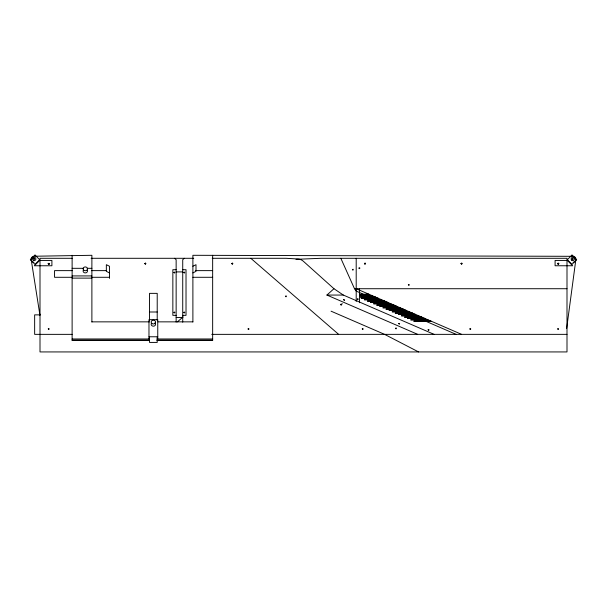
<?xml version="1.0" encoding="UTF-8"?>
<svg xmlns="http://www.w3.org/2000/svg" width="607" height="607" viewBox="0 0 607 607"><rect width="100%" height="100%" fill="white"/><g stroke="black" fill="none" stroke-linecap="round" stroke-linejoin="round"><path stroke-width="0.91" d="M48.257 263.628C50.791 263.066 46.974 264.644 49.144 263.392C46.86 263.028 49.258 264.864 49.281 263.954M566.672 328.364L575.815 259.902M48.272 263.779L49.266 263.992L49.266 263.385M341.4 304.972L342.219 303.553M48.31 263.514L49.175 263.415M417.684 334.358L326.907 295.055L333.964 288.72L343.327 295.055L434.096 334.358M184.323 258.294L182.73 259.675L182.73 322.18M177.396 321.869L183.102 316.93M192.889 266.245L196 264.69L196 271.344L192.889 272.9M49.061 264.03L48.401 263.954M35.206 256.222L91.885 255.297L91.885 322.014M573.524 256.313L192.889 255.297L192.889 322.014M72.195 258.294L40.001 258.294L40.001 351.931L566.999 351.931L566.999 258.294L321.065 258.294L297.377 259.257A13.923 12.057 0 0 0 295.973 259.379M91.126 258.294L193.732 258.294M212.23 258.294L285.935 258.294L297.741 258.977A8.521 7.383 0 0 1 303.31 261.215L333.964 288.72M72.119 268.317L83.417 268.317M87.18 268.317L91.885 268.317M176.144 269.705L172.851 269.705L172.851 315.344L176.144 315.344M182.73 269.705L186.023 269.705L186.023 315.344L182.73 315.344M72.537 270.631L54.554 270.631L54.554 277.293L72.537 277.293M91.467 270.631L106.612 270.631M195.712 270.631L212.655 270.631M176.144 271.906L182.73 271.906M72.119 275.919L91.885 275.919M91.467 277.293L109.45 277.293M192.889 277.293L212.655 277.293M72.119 278.12L91.885 278.12M340.831 258.294L354.496 288.72L566.999 288.72M368.684 294.129L359.716 294.403L369.314 294.403M326.907 295.055L343.327 295.055M371.772 295.465L359.921 295.738L372.41 295.738M374.868 296.808L360.406 297.081L375.505 297.081M377.964 298.143L361.165 298.416L378.593 298.416M381.052 299.486L364.261 299.759L381.689 299.759M384.148 300.822L367.349 301.095L384.777 301.095M387.243 302.165L370.445 302.438L387.873 302.438M390.331 303.5L373.54 303.773L390.969 303.773M393.427 304.843L376.628 305.116L394.057 305.116M396.515 306.178L379.724 306.452L397.153 306.452M399.611 307.521L382.812 307.795L400.248 307.795M402.707 308.857L385.908 309.138L403.336 309.138M405.795 310.2L389.004 310.473L406.432 310.473M408.89 311.535L392.092 311.816L409.528 311.816M149.527 311.998L157.213 311.998M411.986 312.878L395.187 313.151L412.616 313.151M415.074 314.214L398.283 314.494L415.712 314.494M40.221 314.866L34.645 314.866L34.645 334.358L72.15 334.358M418.17 315.557L401.371 315.83L418.8 315.83M421.258 316.892L404.467 317.173L421.895 317.173M176.144 317.544L182.73 317.544M424.354 318.235L407.563 318.508L424.991 318.508M427.449 319.57L410.651 319.851L428.079 319.851M430.538 320.913L413.746 321.186L431.175 321.186M91.885 321.854L149.466 321.854M157.964 321.854L192.889 321.854M211.737 334.358L566.999 334.358M148.973 336.771L157.759 336.771M72.119 338.972L149.459 338.972M157.008 338.972L212.655 338.972M72.119 340.064L149.459 340.064M157.008 340.064L212.655 340.064M149.459 340.504L72.119 340.504L72.119 255.297M157.008 340.504L212.655 340.504L212.655 255.297M356.203 288.72L461.601 334.358M363.183 294.129L356.203 291.102L354.496 288.72M363.813 294.403L366.271 295.465M366.909 295.738L369.367 296.808M370.004 297.081L372.463 298.143M373.093 298.416L375.551 299.486M376.188 299.759L378.647 300.822M379.284 301.095L381.742 302.165M382.372 302.438L384.83 303.5M385.468 303.773L387.926 304.843M388.556 305.116L391.022 306.178M391.652 306.452L394.11 307.521M394.747 307.795L397.206 308.857M397.835 309.138L400.294 310.2M400.931 310.473L403.389 311.535M404.027 311.816L406.485 312.878M407.115 313.151L409.573 314.214M410.211 314.494L412.669 315.557M413.299 315.83L415.765 316.892M416.394 317.173L418.853 318.235M419.49 318.508L421.948 319.57M422.578 319.851L425.037 320.913M425.674 321.186L456.1 334.358M331.065 311.179L384.595 334.358L418.58 351.931M109.45 272.9L106.346 271.344L106.346 264.69L109.45 266.245L109.45 278.385M250.805 258.294L338.638 334.358M174.55 258.294L176.144 259.675L176.144 322.074M34.258 256.245A3.005 3.005 0 0 0 31.116 259.121L39.925 315.139M359.496 288.72L359.496 302.756M356.203 258.294L356.203 301.451M157.759 338.972L157.759 319.661L148.973 319.661L148.973 338.972M157.213 320.291L157.213 293.363L149.527 293.363L149.527 320.291M157.213 336.893L157.213 342.424L149.527 342.424L149.527 336.893M154.922 322.924A2.193 1.904 0 0 1 155.051 325.489A2.193 1.904 0 0 1 152.107 325.822A2.193 1.904 0 0 1 151.462 323.319M87.196 270.069A2.193 1.904 0 0 1 85.299 272.922A2.193 1.904 0 0 1 83.394 270.069M572.742 256.245A3.005 3.005 0 0 1 575.884 259.121A3.005 3.005 0 0 1 573.008 262.254M33.992 262.254A3.005 3.005 0 0 1 31.116 259.121M285.48 296.262C286.421 298.022 286.906 294.79 285.48 296.262M173.951 272.49C174.884 274.25 175.393 271.026 173.951 272.49M364.443 263.552C365.368 265.312 365.884 262.087 364.443 263.552C365.384 265.32 365.862 262.072 364.443 263.559M248.066 328.964C248.976 330.732 249.515 327.507 248.066 328.964M557.674 263.552C560.132 264.773 556.551 262.33 558.486 264.166C559.7 263.081 556.877 262.839 557.924 264.022C559.29 264.485 558.448 262.497 557.696 263.59M358.957 268.104C359.845 269.887 360.421 266.67 358.957 268.104M395.498 328.304C396.371 330.094 396.986 326.885 395.498 328.304M231.821 263.529C232.511 265.297 233.551 262.307 231.866 263.408C232.489 265.418 233.399 262.087 231.844 263.597M183.838 272.467C184.672 274.265 185.355 271.063 183.838 272.467M144.868 263.521C145.65 265.32 146.424 262.163 144.868 263.506C145.642 265.35 146.416 262.133 144.868 263.521M408.367 284.812C409.148 286.633 409.915 283.446 408.367 284.812M469.848 328.926C470.6 330.754 471.427 327.575 469.848 328.926M33.704 258.81C34.371 260.904 35.335 257.33 33.704 258.81M572.242 258.81C572.909 260.904 573.865 257.33 572.242 258.81M362.258 328.918C362.963 330.754 363.866 327.598 362.258 328.918M340.519 304.448C341.18 306.3 342.158 303.166 340.519 304.448M557.696 328.895C558.311 330.762 559.358 327.643 557.696 328.895M357.295 299.046C357.773 301.178 359.003 297.711 357.295 299.046M398.556 323.599L399.603 323.918L398.556 323.599M461.085 263.468C461.631 265.342 462.8 262.27 461.085 263.461C461.623 265.358 462.792 262.254 461.085 263.468M428.132 329.776C428.557 331.923 429.862 328.486 428.132 329.776M352.386 269.554C352.948 271.435 354.093 268.34 352.386 269.554M183.868 312.324C184.361 314.221 185.605 311.156 183.868 312.324M343.57 299.775L344.601 300.124L343.57 299.775M173.989 312.317C174.452 314.221 175.742 311.171 173.989 312.317M48.279 328.857C48.727 330.762 50.047 327.719 48.279 328.857M558.759 263.696C557.598 265.092 557.537 262.345 558.744 263.628M35.009 255.069L30.35 259.728L35.009 264.386L39.667 259.728L35.009 255.069M39.667 260.433L34.341 265.76L51.906 265.76L51.906 260.433L39.667 260.433M571.991 255.069L567.333 259.728L571.991 264.386L576.65 259.728L571.991 255.069M567.333 260.433L555.094 260.433L555.094 265.76L572.659 265.76L567.333 260.433M151.811 323.417A2.193 1.904 0 0 0 155.491 322.56A2.193 1.904 0 0 0 152.797 320.23A2.193 1.904 0 0 0 151.811 323.417M83.743 270.168A2.193 1.904 0 0 0 87.416 269.318A2.193 1.904 0 0 0 84.73 266.989A2.193 1.904 0 0 0 83.743 270.168M571.627 260.137A1.646 1.646 0 0 0 574.366 259.348A1.646 1.646 0 0 0 572.31 257.368A1.646 1.646 0 0 0 571.627 260.137M33.385 260.365A1.646 1.646 0 0 0 35.881 258.984A1.646 1.646 0 0 0 33.438 257.512A1.646 1.646 0 0 0 33.385 260.365"/></g></svg>
